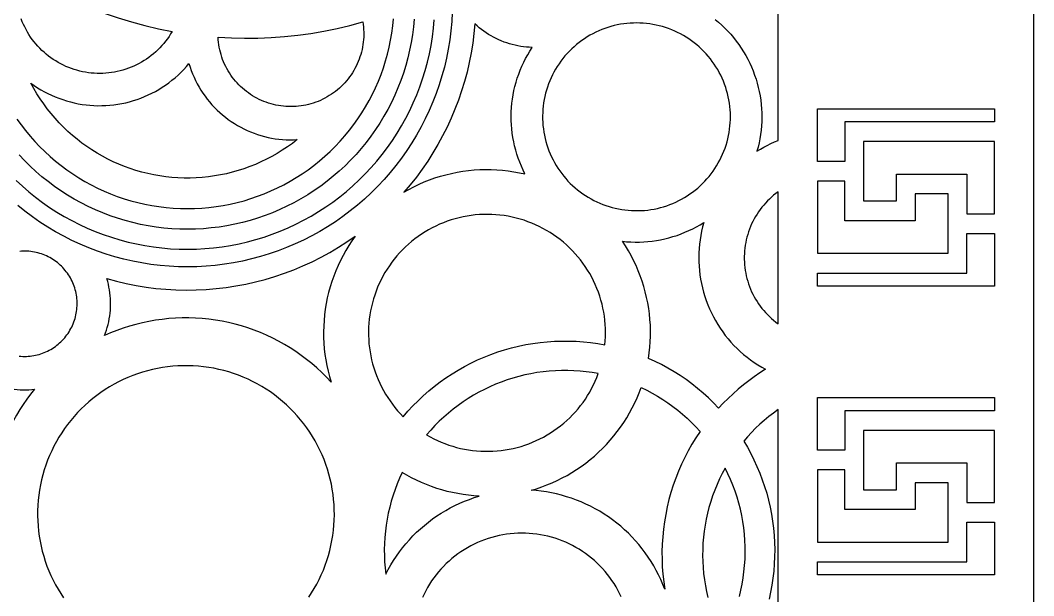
# Model space of a CAD drawing. Header units: millimetres. Extents: x 18407 to 19207, y 1 to 1601.
# Drawn here: x 18692 to 19207, y 305 to 598 of the extents above; entities that cross this region are included whole.
import ezdxf

# ---------------------------------------------------------------- set-up
doc = ezdxf.new("R2010")
doc.units = ezdxf.units.MM
doc.layers.get('0').update_dxf_attribs({"color": 1, "true_color": 0xff0000})

msp = doc.modelspace()

# ---------------------------------------------------------------- linework, layer by layer
for points in [[(18407.23, 1.46), (19207.23, 1.46), (19207.23, 1601.46), (18407.23, 1601.46)], [(19003.67, 596.26), (19002.02, 596.18), (19000.37, 596.04), (18998.72, 595.84), (18997.08, 595.59), (18995.45, 595.27), (18993.84, 594.91), (18992.23, 594.48), (18990.65, 594), (18989.08, 593.47), (18987.53, 592.88), (18986, 592.24), (18984.49, 591.55), (18983.01, 590.8), (18981.56, 590), (18980.13, 589.16), (18978.74, 588.26), (18977.37, 587.32), (18976.04, 586.33), (18974.75, 585.29), (18973.49, 584.21), (18972.27, 583.09), (18971.09, 581.92), (18969.95, 580.72), (18968.86, 579.47), (18967.81, 578.19), (18966.8, 576.88), (18965.84, 575.52), (18964.92, 574.14), (18964.06, 572.73), (18963.24, 571.28), (18962.48, 569.81), (18961.77, 568.31), (18961.11, 566.79), (18960.5, 565.25), (18959.95, 563.69), (18959.45, 562.11), (18959, 560.51), (18958.61, 558.9), (18958.28, 557.27), (18958.01, 555.64), (18957.79, 554), (18957.63, 552.35), (18957.52, 550.69), (18957.48, 549.03), (18957.49, 547.38), (18957.56, 545.72), (18957.68, 544.07), (18957.87, 542.42), (18958.11, 540.78), (18958.4, 539.15), (18958.76, 537.53), (18959.17, 535.92), (18959.63, 534.33), (18960.15, 532.75), (18960.73, 531.2), (18961.36, 529.67), (18962.04, 528.15), (18962.77, 526.67), (18963.55, 525.21), (18964.39, 523.77), (18965.27, 522.37), (18966.2, 521), (18967.18, 519.66), (18968.21, 518.36), (18969.28, 517.09), (18970.39, 515.86), (18971.54, 514.67), (18972.74, 513.52), (18973.97, 512.42), (18975.24, 511.35), (18976.55, 510.33), (18977.9, 509.36), (18979.27, 508.44), (18980.68, 507.56), (18982.12, 506.73), (18983.58, 505.95), (18985.07, 505.23), (18986.58, 504.55), (18988.12, 503.93), (18989.68, 503.37), (18991.26, 502.85), (18992.85, 502.4), (18994.46, 501.99), (18996.08, 501.65), (18997.71, 501.36), (18999.35, 501.13), (19001, 500.95), (19002.66, 500.83), (19004.31, 500.77), (19005.97, 500.77), (19007.63, 500.82), (19009.28, 500.93), (19010.93, 501.1), (19012.57, 501.33), (19014.21, 501.61), (19015.83, 501.95), (19017.44, 502.35), (19019.04, 502.8), (19020.61, 503.3), (19022.17, 503.87), (19023.71, 504.48), (19025.23, 505.15), (19026.73, 505.87), (19028.19, 506.64), (19029.63, 507.46), (19031.04, 508.33), (19032.42, 509.25), (19033.77, 510.22), (19035.08, 511.23), (19036.36, 512.29), (19037.6, 513.39), (19038.8, 514.54), (19039.96, 515.72), (19041.07, 516.95), (19042.15, 518.21), (19043.18, 519.51), (19044.16, 520.84), (19045.1, 522.21), (19045.99, 523.61), (19046.83, 525.04), (19047.62, 526.5), (19048.36, 527.98), (19049.04, 529.49), (19049.68, 531.02), (19050.26, 532.58), (19050.78, 534.15), (19051.26, 535.74), (19051.67, 537.34), (19052.03, 538.96), (19052.34, 540.59), (19052.58, 542.23), (19052.77, 543.88), (19052.91, 545.53), (19052.98, 547.19), (19053, 548.84), (19052.96, 550.5), (19052.86, 552.16), (19052.71, 553.81), (19052.49, 555.45), (19052.23, 557.09), (19051.9, 558.71), (19051.52, 560.33), (19051.08, 561.93), (19050.59, 563.51), (19050.04, 565.07), (19049.44, 566.62), (19048.78, 568.14), (19048.08, 569.64), (19047.32, 571.12), (19046.51, 572.56), (19045.65, 573.98), (19044.74, 575.37), (19043.79, 576.72), (19042.78, 578.04), (19041.74, 579.33), (19040.65, 580.58), (19039.51, 581.79), (19038.34, 582.96), (19037.12, 584.08), (19035.87, 585.17), (19034.58, 586.21), (19033.25, 587.21), (19031.89, 588.16), (19030.5, 589.06), (19029.08, 589.91), (19027.63, 590.71), (19026.15, 591.46), (19024.65, 592.16), (19023.12, 592.81), (19021.57, 593.41), (19020.01, 593.95), (19018.42, 594.43), (19016.82, 594.86), (19015.21, 595.23), (19013.58, 595.55), (19011.94, 595.81), (19010.3, 596.02), (19008.64, 596.16), (19006.99, 596.25), (19005.33, 596.29)], [(19187.23, 545.97), (19111.21, 545.97), (19111.21, 525.83), (19097.23, 525.83), (19097.23, 552.63), (19187.23, 552.63)], [(19187.23, 499.22), (19187.23, 535.95), (19120.67, 535.95), (19120.67, 505.69), (19137.5, 505.69), (19137.5, 519.36), (19173.25, 519.36), (19173.25, 499.22)], [(19097.23, 515.8), (19097.23, 479.07), (19163.79, 479.07), (19163.79, 509.33), (19146.96, 509.33), (19146.96, 495.66), (19111.21, 495.66), (19111.21, 515.8)], [(19097.23, 469.05), (19173.25, 469.05), (19173.25, 489.19), (19187.23, 489.19), (19187.23, 462.39), (19097.23, 462.39)], [(19187.23, 399), (19111.21, 399), (19111.21, 378.85), (19097.23, 378.85), (19097.23, 405.65), (19187.23, 405.65)], [(19187.23, 352.24), (19187.23, 388.97), (19120.67, 388.97), (19120.67, 358.71), (19137.5, 358.71), (19137.5, 372.38), (19173.25, 372.38), (19173.25, 352.24)], [(19097.23, 368.83), (19097.23, 332.1), (19163.79, 332.1), (19163.79, 362.36), (19146.96, 362.36), (19146.96, 348.68), (19111.21, 348.68), (19111.21, 368.83)], [(19097.23, 322.07), (19173.25, 322.07), (19173.25, 342.21), (19187.23, 342.21), (19187.23, 315.41), (19097.23, 315.41)]]:
    msp.add_lwpolyline(points, close=True)
for points in [[(19077.23, 536.51), (19077.23, 628.17)], [(18690.9, 623.07), (18696.88, 619.32), (18702.97, 615.76), (18709.18, 612.41), (18715.5, 609.26), (18721.92, 606.33), (18728.43, 603.61), (18735.03, 601.11), (18741.7, 598.83), (18748.45, 596.77), (18755.27, 594.93), (18762.14, 593.33), (18769.06, 591.95)], [(18689.72, 516.15), (18692.94, 513.17), (18696.25, 510.31), (18699.67, 507.56), (18703.18, 504.93), (18706.77, 502.43), (18710.45, 500.06), (18714.22, 497.81), (18718.06, 495.7), (18721.97, 493.72), (18725.94, 491.88), (18729.98, 490.18), (18734.07, 488.62), (18738.22, 487.2), (18742.41, 485.93), (18746.65, 484.81), (18750.92, 483.83), (18755.22, 483), (18759.55, 482.33), (18763.9, 481.8), (18768.27, 481.43), (18772.65, 481.2), (18777.03, 481.14), (18781.41, 481.22), (18785.78, 481.45), (18790.15, 481.84), (18794.5, 482.38), (18798.82, 483.07), (18803.12, 483.91), (18807.39, 484.9), (18811.62, 486.04), (18815.81, 487.32), (18819.95, 488.75), (18824.04, 490.33), (18828.08, 492.04), (18832.05, 493.89), (18835.95, 495.89), (18839.78, 498.01), (18843.54, 500.27), (18847.21, 502.65), (18850.8, 505.17), (18854.3, 507.8), (18857.71, 510.56), (18861.02, 513.43), (18864.22, 516.42), (18867.32, 519.52), (18870.31, 522.72), (18873.19, 526.03), (18875.95, 529.43), (18878.59, 532.93), (18881.11, 536.51), (18883.5, 540.19), (18885.76, 543.94), (18887.89, 547.77), (18889.88, 551.67), (18891.74, 555.64), (18893.46, 559.67), (18895.03, 563.76), (18896.47, 567.9), (18897.76, 572.09), (18898.9, 576.32), (18899.89, 580.58), (18900.74, 584.88), (18901.43, 589.21), (18901.98, 593.56), (18902.37, 597.92)], [(18690.16, 547.4), (18692.28, 544.44), (18694.49, 541.55), (18696.81, 538.74), (18699.22, 536.01), (18701.72, 533.37), (18704.31, 530.81), (18706.99, 528.35), (18709.75, 525.98), (18712.6, 523.71), (18715.52, 521.54), (18718.51, 519.47), (18721.58, 517.5), (18724.71, 515.64), (18727.9, 513.89), (18731.15, 512.26), (18734.45, 510.73), (18737.81, 509.32), (18741.21, 508.03), (18744.66, 506.86), (18748.14, 505.81), (18751.66, 504.88), (18755.21, 504.07), (18758.79, 503.38), (18762.38, 502.82), (18765.99, 502.38), (18769.62, 502.07), (18773.26, 501.88), (18776.9, 501.82), (18780.53, 501.89), (18784.17, 502.08), (18787.8, 502.39), (18791.41, 502.84), (18795, 503.4), (18798.58, 504.09), (18802.13, 504.91), (18805.64, 505.84), (18809.13, 506.9), (18812.57, 508.08), (18815.97, 509.37), (18819.33, 510.79), (18822.63, 512.32), (18825.88, 513.96), (18829.07, 515.71), (18832.2, 517.57), (18835.26, 519.54), (18838.25, 521.62), (18841.17, 523.79), (18844.01, 526.07), (18846.77, 528.44), (18849.44, 530.91), (18852.03, 533.46), (18854.53, 536.11), (18856.94, 538.84), (18859.25, 541.65), (18861.46, 544.55), (18863.57, 547.51), (18865.58, 550.55), (18867.48, 553.65), (18869.27, 556.82), (18870.95, 560.05), (18872.52, 563.33), (18873.97, 566.67), (18875.31, 570.06), (18876.53, 573.49), (18877.63, 576.96), (18878.61, 580.46), (18879.46, 584), (18880.2, 587.56), (18880.81, 591.15), (18881.3, 594.76), (18881.66, 598.38)], [(18911.54, 601.64), (18911.27, 596.96), (18910.84, 592.29), (18910.25, 587.64), (18909.5, 583.02), (18908.58, 578.42), (18907.51, 573.86), (18906.28, 569.34), (18904.89, 564.86), (18903.35, 560.44), (18901.66, 556.07), (18899.81, 551.76), (18897.82, 547.52), (18895.67, 543.35), (18893.39, 539.25), (18890.96, 535.24), (18888.4, 531.32), (18885.7, 527.49), (18882.87, 523.75), (18879.92, 520.12), (18876.83, 516.59), (18873.63, 513.16), (18870.31, 509.86), (18866.88, 506.67), (18863.34, 503.6), (18859.69, 500.65), (18855.94, 497.84), (18852.1, 495.15), (18848.17, 492.6), (18844.15, 490.19), (18840.05, 487.92), (18835.87, 485.8), (18831.62, 483.82), (18827.31, 481.99), (18822.93, 480.31), (18818.5, 478.78), (18814.02, 477.41), (18809.49, 476.2), (18804.93, 475.14), (18800.32, 474.25), (18795.7, 473.51), (18791.05, 472.93), (18786.38, 472.52), (18781.7, 472.27), (18777.01, 472.18), (18772.32, 472.26), (18767.64, 472.5), (18762.97, 472.9), (18758.32, 473.46), (18753.69, 474.18), (18749.09, 475.07), (18744.52, 476.11), (18739.99, 477.31), (18735.5, 478.67), (18731.07, 480.19), (18726.69, 481.85), (18722.37, 483.67), (18718.11, 485.64), (18713.93, 487.75), (18709.82, 490.01), (18705.8, 492.41), (18701.86, 494.95), (18698.01, 497.62), (18694.25, 500.43), (18690.6, 503.36)], [(18892.19, 598.29), (18891.81, 594.28), (18891.3, 590.3), (18890.65, 586.33), (18889.87, 582.39), (18888.94, 578.48), (18887.89, 574.6), (18886.69, 570.76), (18885.37, 566.97), (18883.91, 563.22), (18882.33, 559.53), (18880.61, 555.89), (18878.77, 552.32), (18876.81, 548.81), (18874.73, 545.37), (18872.53, 542), (18870.21, 538.72), (18867.79, 535.52), (18865.25, 532.4), (18862.6, 529.37), (18859.85, 526.44), (18857, 523.6), (18854.06, 520.87), (18851.02, 518.24), (18847.89, 515.71), (18844.68, 513.3), (18841.38, 511), (18838.01, 508.82), (18834.56, 506.75), (18831.04, 504.8), (18827.46, 502.98), (18823.81, 501.29), (18820.11, 499.72), (18816.36, 498.28), (18812.56, 496.97), (18808.72, 495.8), (18804.83, 494.76), (18800.92, 493.85), (18796.97, 493.08), (18793, 492.45), (18789.01, 491.96), (18785.01, 491.6), (18780.99, 491.39), (18776.98, 491.32), (18772.96, 491.38), (18768.94, 491.58), (18764.94, 491.93), (18760.95, 492.41), (18756.98, 493.03), (18753.03, 493.79), (18749.11, 494.69), (18745.22, 495.72), (18741.38, 496.88), (18737.57, 498.18), (18733.82, 499.61), (18730.11, 501.17), (18726.46, 502.85), (18722.87, 504.67), (18719.35, 506.6), (18715.9, 508.66), (18712.52, 510.84), (18709.22, 513.13), (18706, 515.53), (18702.86, 518.05), (18699.82, 520.67), (18696.86, 523.4), (18694.01, 526.23), (18691.25, 529.15)], [(18769.06, 591.95), (18768.3, 590.67), (18767.5, 589.43), (18766.65, 588.21), (18765.76, 587.03), (18764.83, 585.87), (18763.87, 584.75), (18762.86, 583.67), (18761.82, 582.62), (18760.74, 581.6), (18759.62, 580.63), (18758.47, 579.69), (18757.3, 578.79), (18756.08, 577.94), (18754.85, 577.13), (18753.58, 576.36), (18752.29, 575.64), (18750.97, 574.96), (18749.63, 574.33), (18748.27, 573.75), (18746.89, 573.21), (18745.49, 572.72), (18744.08, 572.28), (18742.65, 571.9), (18741.2, 571.56), (18739.75, 571.27), (18738.29, 571.03), (18736.82, 570.84), (18735.35, 570.71), (18733.87, 570.62), (18732.39, 570.59), (18730.91, 570.61), (18729.43, 570.68), (18727.95, 570.8), (18726.48, 570.98), (18725.02, 571.2), (18723.56, 571.48), (18722.12, 571.8), (18720.68, 572.18), (18719.27, 572.61), (18717.86, 573.08), (18716.48, 573.61), (18715.11, 574.18), (18713.77, 574.8), (18712.44, 575.46), (18711.14, 576.17), (18709.87, 576.93), (18708.62, 577.73), (18707.41, 578.57), (18706.22, 579.46), (18705.06, 580.39), (18703.94, 581.35), (18702.85, 582.35), (18701.8, 583.4), (18700.78, 584.47), (18699.81, 585.59), (18698.87, 586.73), (18697.97, 587.91), (18697.11, 589.12), (18696.3, 590.36), (18695.53, 591.62), (18694.8, 592.91), (18694.12, 594.23), (18693.49, 595.57), (18692.9, 596.93), (18692.36, 598.3)], [(19045.3, 598.09), (19046.98, 596.68), (19048.61, 595.22), (19050.19, 593.7), (19051.72, 592.12), (19053.19, 590.5), (19054.61, 588.82), (19055.97, 587.1), (19057.26, 585.33), (19058.5, 583.52), (19059.67, 581.66), (19060.78, 579.77), (19061.82, 577.84), (19062.8, 575.88), (19063.71, 573.88), (19064.54, 571.85), (19065.31, 569.8), (19066.01, 567.72), (19066.63, 565.62), (19067.18, 563.49), (19067.66, 561.35), (19068.07, 559.2), (19068.4, 557.03), (19068.65, 554.85), (19068.83, 552.66), (19068.94, 550.47), (19068.97, 548.28), (19068.92, 546.09), (19068.8, 543.9), (19068.6, 541.71), (19068.33, 539.54), (19067.98, 537.37), (19067.56, 535.22), (19067.07, 533.08), (19066.5, 530.96)], [(18866.04, 596.78), (18866.23, 595.51), (18866.37, 594.23), (18866.47, 592.95), (18866.52, 591.67), (18866.53, 590.39), (18866.49, 589.1), (18866.41, 587.82), (18866.29, 586.54), (18866.12, 585.27), (18865.9, 584), (18865.65, 582.75), (18865.35, 581.5), (18865, 580.26), (18864.62, 579.04), (18864.19, 577.83), (18863.72, 576.63), (18863.21, 575.45), (18862.66, 574.3), (18862.07, 573.16), (18861.44, 572.04), (18860.77, 570.94), (18860.06, 569.87), (18859.32, 568.82), (18858.54, 567.8), (18857.73, 566.81), (18856.88, 565.84), (18856, 564.91), (18855.09, 564.01), (18854.15, 563.14), (18853.17, 562.3), (18852.17, 561.49), (18851.14, 560.72), (18850.09, 559.99), (18849.01, 559.3), (18847.91, 558.64), (18846.79, 558.02), (18845.64, 557.44), (18844.48, 556.9), (18843.29, 556.4), (18842.09, 555.94), (18840.88, 555.52), (18839.65, 555.15), (18838.41, 554.82), (18837.16, 554.53), (18835.9, 554.29), (18834.63, 554.09), (18833.36, 553.93), (18832.08, 553.82), (18830.8, 553.75), (18829.51, 553.72), (18828.23, 553.74), (18826.95, 553.81), (18825.67, 553.92), (18824.4, 554.07), (18823.13, 554.27), (18821.87, 554.51), (18820.61, 554.8), (18819.37, 555.13), (18818.14, 555.5), (18816.93, 555.91), (18815.73, 556.36), (18814.55, 556.86), (18813.38, 557.4), (18812.23, 557.98), (18811.11, 558.59), (18810, 559.25), (18808.92, 559.94), (18807.87, 560.67), (18806.84, 561.44), (18805.83, 562.24), (18804.86, 563.07), (18803.91, 563.94), (18803, 564.84), (18802.12, 565.78), (18801.27, 566.74), (18800.45, 567.73), (18799.67, 568.75), (18798.93, 569.79), (18798.22, 570.86), (18797.55, 571.96), (18796.91, 573.07), (18796.32, 574.21), (18795.76, 575.37), (18795.25, 576.55), (18794.78, 577.74), (18794.35, 578.95), (18793.96, 580.17), (18793.61, 581.41), (18793.31, 582.66), (18793.05, 583.91), (18792.83, 585.18), (18792.66, 586.45), (18792.53, 587.73), (18792.45, 589.01)], [(18792.45, 589.01), (18799.2, 588.65), (18805.96, 588.5), (18812.72, 588.57), (18819.48, 588.85), (18826.22, 589.34), (18832.94, 590.05), (18839.64, 590.98), (18846.31, 592.11), (18852.93, 593.46), (18859.51, 595.01), (18866.04, 596.78)], [(18923.04, 595.82), (18922.57, 590.86), (18921.94, 585.93), (18921.14, 581.02), (18920.18, 576.13), (18919.05, 571.29), (18917.76, 566.48), (18916.3, 561.73), (18914.68, 557.02), (18912.91, 552.37), (18910.98, 547.79), (18908.89, 543.27), (18906.65, 538.82), (18904.26, 534.46), (18901.73, 530.18), (18899.05, 525.98), (18896.23, 521.88), (18893.27, 517.88), (18890.18, 513.98), (18886.96, 510.19)], [(18952.18, 583.82), (18950.71, 583.88), (18949.25, 583.99), (18947.79, 584.14), (18946.34, 584.35), (18944.9, 584.6), (18943.47, 584.9), (18942.04, 585.25), (18940.63, 585.64), (18939.24, 586.09), (18937.85, 586.57), (18936.49, 587.11), (18935.15, 587.69), (18933.82, 588.31), (18932.52, 588.98), (18931.24, 589.7), (18929.98, 590.45), (18928.75, 591.25), (18927.55, 592.08), (18926.37, 592.96), (18925.23, 593.87), (18924.12, 594.83), (18923.04, 595.82)], [(18948.52, 519.46), (18947.56, 521.41), (18946.67, 523.4), (18945.84, 525.42), (18945.09, 527.47), (18944.4, 529.54), (18943.79, 531.63), (18943.25, 533.74), (18942.78, 535.87), (18942.38, 538.01), (18942.06, 540.17), (18941.81, 542.34), (18941.63, 544.51), (18941.53, 546.69), (18941.51, 548.87), (18941.56, 551.05), (18941.68, 553.22), (18941.88, 555.4), (18942.15, 557.56), (18942.5, 559.71), (18942.92, 561.85), (18943.41, 563.97), (18943.97, 566.08), (18944.61, 568.17), (18945.32, 570.23), (18946.09, 572.27), (18946.94, 574.27), (18947.86, 576.25), (18948.84, 578.2), (18949.89, 580.11), (18951, 581.99), (18952.18, 583.82)], [(18697.31, 565.64), (18698.96, 564.46), (18700.66, 563.35), (18702.39, 562.29), (18704.16, 561.29), (18705.96, 560.36), (18707.79, 559.49), (18709.65, 558.68), (18711.54, 557.93), (18713.45, 557.25), (18715.38, 556.64), (18717.34, 556.09), (18719.31, 555.62), (18721.29, 555.21), (18723.29, 554.87), (18725.31, 554.59), (18727.32, 554.39), (18729.35, 554.26), (18731.38, 554.19), (18733.4, 554.2), (18735.43, 554.28), (18737.46, 554.42), (18739.47, 554.64), (18741.48, 554.92), (18743.48, 555.28), (18745.46, 555.7), (18747.43, 556.19), (18749.38, 556.75), (18751.31, 557.38), (18753.22, 558.07), (18755.1, 558.82), (18756.96, 559.65), (18758.78, 560.53), (18760.58, 561.48), (18762.34, 562.49), (18764.06, 563.55), (18765.75, 564.68), (18767.4, 565.86), (18769, 567.11), (18770.56, 568.4), (18772.08, 569.75), (18773.55, 571.15), (18774.97, 572.6), (18776.34, 574.09), (18777.66, 575.64)], [(18777.66, 575.64), (18778.21, 573.86), (18778.82, 572.1), (18779.5, 570.36), (18780.23, 568.65), (18781.03, 566.97), (18781.88, 565.31), (18782.78, 563.68), (18783.75, 562.09), (18784.76, 560.53), (18785.84, 559), (18786.96, 557.52), (18788.13, 556.07), (18789.35, 554.66), (18790.62, 553.3), (18791.94, 551.98), (18793.3, 550.71), (18794.71, 549.49), (18796.15, 548.31), (18797.64, 547.19), (18799.16, 546.11), (18800.72, 545.09), (18802.31, 544.13), (18803.94, 543.22), (18805.6, 542.37), (18807.28, 541.57), (18808.99, 540.84), (18810.73, 540.16), (18812.49, 539.54), (18814.27, 538.99), (18816.06, 538.49), (18817.87, 538.06), (18819.7, 537.69), (18821.54, 537.39), (18823.39, 537.15), (18825.24, 536.97), (18827.1, 536.86), (18828.96, 536.81), (18830.82, 536.82), (18832.69, 536.9)], [(18832.69, 536.9), (18830.23, 535.01), (18827.71, 533.21), (18825.12, 531.49), (18822.48, 529.87), (18819.79, 528.33), (18817.04, 526.9), (18814.25, 525.55), (18811.41, 524.31), (18808.53, 523.16), (18805.61, 522.11), (18802.66, 521.17), (18799.68, 520.33), (18796.67, 519.59), (18793.63, 518.96), (18790.58, 518.43), (18787.51, 518.01), (18784.42, 517.69), (18781.33, 517.48), (18778.23, 517.38), (18775.13, 517.38), (18772.03, 517.5), (18768.94, 517.72), (18765.86, 518.04), (18762.79, 518.47), (18759.73, 519.01), (18756.7, 519.66), (18753.69, 520.4), (18750.71, 521.26), (18747.76, 522.21), (18744.85, 523.27), (18741.97, 524.42), (18739.14, 525.68), (18736.35, 527.03), (18733.61, 528.48), (18730.92, 530.02), (18728.28, 531.65), (18725.71, 533.38), (18723.19, 535.19), (18720.74, 537.08), (18718.35, 539.07), (18716.04, 541.13), (18713.8, 543.27), (18711.63, 545.49), (18709.54, 547.78), (18707.54, 550.14), (18705.61, 552.57), (18703.77, 555.07), (18702.02, 557.62), (18700.36, 560.24), (18698.79, 562.91), (18697.31, 565.64)], [(19066.5, 530.96), (19068.21, 532.03), (19069.96, 533.03), (19071.73, 533.99), (19073.54, 534.89), (19075.37, 535.73), (19077.23, 536.51)], [(18886.96, 510.19), (18889.48, 511.62), (18892.06, 512.96), (18894.67, 514.21), (18897.33, 515.37), (18900.03, 516.44), (18902.76, 517.41), (18905.53, 518.28), (18908.32, 519.06), (18911.14, 519.74), (18913.98, 520.32), (18916.84, 520.8), (18919.72, 521.18), (18922.6, 521.47), (18925.5, 521.65), (18928.4, 521.72), (18931.3, 521.7), (18934.19, 521.58), (18937.09, 521.36), (18939.97, 521.03), (18942.84, 520.61), (18945.69, 520.08), (18948.52, 519.46)], [(19077.23, 510.32), (19076.09, 509.47), (19074.98, 508.58), (19073.89, 507.66), (19072.85, 506.69), (19071.83, 505.69), (19070.85, 504.66), (19069.91, 503.59), (19069, 502.5), (19068.13, 501.37), (19067.31, 500.21), (19066.52, 499.02), (19065.77, 497.81), (19065.07, 496.57), (19064.41, 495.31), (19063.79, 494.03), (19063.22, 492.73), (19062.69, 491.4), (19062.21, 490.06), (19061.77, 488.71), (19061.38, 487.34), (19061.04, 485.96), (19060.75, 484.56), (19060.51, 483.16), (19060.31, 481.75), (19060.16, 480.33), (19060.07, 478.91), (19060.02, 477.49), (19060.02, 476.07), (19060.07, 474.64), (19060.16, 473.22), (19060.31, 471.81), (19060.51, 470.4), (19060.75, 468.99), (19061.04, 467.6), (19061.38, 466.22), (19061.77, 464.85), (19062.21, 463.49), (19062.69, 462.15), (19063.22, 460.83), (19063.79, 459.52), (19064.41, 458.24), (19065.07, 456.98), (19065.77, 455.74), (19066.52, 454.53), (19067.31, 453.34), (19068.13, 452.19), (19069, 451.06), (19069.91, 449.96), (19070.85, 448.89), (19071.83, 447.86), (19072.85, 446.86), (19073.89, 445.9), (19074.98, 444.97), (19076.09, 444.08), (19077.23, 443.23)], [(19077.23, 443.23), (19077.23, 510.32)], [(18989.19, 432.47), (18989.36, 434.56), (18989.47, 436.65), (18989.5, 438.75), (18989.46, 440.84), (18989.34, 442.93), (18989.16, 445.01), (18988.9, 447.09), (18988.56, 449.16), (18988.16, 451.21), (18987.69, 453.25), (18987.14, 455.27), (18986.53, 457.28), (18985.84, 459.26), (18985.09, 461.21), (18984.27, 463.14), (18983.39, 465.03), (18982.44, 466.9), (18981.42, 468.73), (18980.34, 470.52), (18979.2, 472.28), (18978, 473.99), (18976.74, 475.67), (18975.43, 477.3), (18974.05, 478.88), (18972.63, 480.41), (18971.15, 481.89), (18969.62, 483.32), (18968.04, 484.7), (18966.42, 486.02), (18964.75, 487.28), (18963.03, 488.49), (18961.28, 489.63), (18959.49, 490.71), (18957.66, 491.73), (18955.8, 492.69), (18953.9, 493.58), (18951.98, 494.4), (18950.02, 495.16), (18948.05, 495.85), (18946.05, 496.47), (18944.03, 497.02), (18941.99, 497.49), (18939.94, 497.9), (18937.87, 498.24), (18935.79, 498.5), (18933.71, 498.7), (18931.62, 498.81), (18929.52, 498.86), (18927.43, 498.84), (18925.34, 498.74), (18923.25, 498.57), (18921.17, 498.32), (18919.1, 498.01), (18917.05, 497.62), (18915, 497.16), (18912.98, 496.63), (18910.97, 496.03), (18908.99, 495.37), (18907.03, 494.63), (18905.09, 493.82), (18903.19, 492.95), (18901.32, 492.02), (18899.48, 491.02), (18897.68, 489.95), (18895.91, 488.82), (18894.19, 487.64), (18892.5, 486.39), (18890.87, 485.09), (18889.27, 483.73), (18887.73, 482.31), (18886.24, 480.85), (18884.79, 479.33), (18883.41, 477.76), (18882.07, 476.15), (18880.8, 474.49), (18879.58, 472.78), (18878.42, 471.04), (18877.33, 469.25), (18876.29, 467.43), (18875.32, 465.58), (18874.42, 463.69), (18873.58, 461.77), (18872.81, 459.83), (18872.1, 457.85), (18871.47, 455.86), (18870.9, 453.84), (18870.41, 451.81), (18869.98, 449.76), (18869.63, 447.69), (18869.35, 445.62), (18869.14, 443.54), (18869.01, 441.45), (18868.94, 439.35), (18868.95, 437.26), (18869.04, 435.17), (18869.19, 433.08), (18869.42, 431), (18869.72, 428.93), (18870.09, 426.87), (18870.53, 424.82), (18871.05, 422.79), (18871.63, 420.78), (18872.28, 418.79), (18873, 416.83), (18873.79, 414.89), (18874.65, 412.98), (18875.57, 411.1), (18876.56, 409.25), (18877.61, 407.44), (18878.72, 405.66), (18879.9, 403.93), (18881.13, 402.24), (18882.42, 400.59), (18883.77, 398.99), (18885.17, 397.43), (18886.62, 395.93)], [(18998.07, 485.2), (19000.22, 484.99), (19002.39, 484.86), (19004.55, 484.8), (19006.72, 484.81), (19008.88, 484.9), (19011.04, 485.06), (19013.19, 485.29), (19015.34, 485.6), (19017.47, 485.98), (19019.59, 486.43), (19021.69, 486.95), (19023.77, 487.55), (19025.83, 488.21), (19027.87, 488.95), (19029.88, 489.75), (19031.86, 490.62), (19033.81, 491.56), (19035.73, 492.56), (19037.61, 493.63), (19039.46, 494.76)], [(19039.46, 494.76), (19038.87, 492.6), (19038.36, 490.41), (19037.92, 488.2), (19037.56, 485.98), (19037.28, 483.75), (19037.07, 481.52), (19036.95, 479.27), (19036.9, 477.03), (19036.93, 474.78), (19037.04, 472.53), (19037.23, 470.29), (19037.49, 468.06), (19037.83, 465.84), (19038.25, 463.63), (19038.75, 461.44), (19039.32, 459.27), (19039.97, 457.12), (19040.7, 454.99), (19041.49, 452.89), (19042.36, 450.81), (19043.31, 448.77), (19044.32, 446.77), (19045.4, 444.8), (19046.55, 442.87), (19047.77, 440.98), (19049.05, 439.13), (19050.39, 437.33), (19051.8, 435.58), (19053.27, 433.88), (19054.8, 432.23), (19056.38, 430.63), (19058.02, 429.09), (19059.71, 427.61), (19061.45, 426.19), (19063.24, 424.83), (19065.07, 423.53), (19066.95, 422.3), (19068.88, 421.14), (19070.84, 420.04)], [(18735.9, 466.19), (18740.82, 464.86), (18745.78, 463.69), (18750.78, 462.7), (18755.82, 461.88), (18760.88, 461.24), (18765.95, 460.77), (18771.04, 460.48), (18776.14, 460.37), (18781.24, 460.43), (18786.33, 460.68), (18791.42, 461.09), (18796.48, 461.69), (18801.52, 462.46), (18806.53, 463.41), (18811.51, 464.53), (18816.44, 465.82), (18821.32, 467.28), (18826.15, 468.91), (18830.93, 470.71), (18835.63, 472.67), (18840.27, 474.8), (18844.82, 477.09), (18849.3, 479.53), (18853.69, 482.12), (18857.98, 484.87), (18862.18, 487.77)], [(18862.18, 487.77), (18860.51, 485.41), (18858.93, 482.99), (18857.43, 480.52), (18856.01, 478), (18854.68, 475.43), (18853.45, 472.82), (18852.31, 470.17), (18851.25, 467.47), (18850.3, 464.75), (18849.44, 461.99), (18848.67, 459.2), (18848, 456.39), (18847.43, 453.55), (18846.96, 450.7), (18846.59, 447.84), (18846.32, 444.96), (18846.15, 442.07), (18846.08, 439.18), (18846.1, 436.29), (18846.23, 433.41), (18846.46, 430.52), (18846.79, 427.65), (18847.22, 424.79), (18847.75, 421.95), (18848.38, 419.13), (18849.11, 416.33), (18849.93, 413.56)], [(19011.34, 425.58), (19011.74, 428.4), (19012.04, 431.23), (19012.24, 434.06), (19012.35, 436.9), (19012.36, 439.74), (19012.27, 442.59), (19012.08, 445.42), (19011.8, 448.25), (19011.42, 451.07), (19010.95, 453.87), (19010.38, 456.65), (19009.71, 459.42), (19008.95, 462.16), (19008.1, 464.87), (19007.16, 467.55), (19006.12, 470.2), (19005, 472.81), (19003.78, 475.38), (19002.48, 477.9), (19001.09, 480.39), (18999.62, 482.82), (18998.07, 485.2)], [(18691.28, 426.76), (18692.21, 426.68), (18693.13, 426.63), (18694.06, 426.62), (18694.99, 426.64), (18695.92, 426.69), (18696.85, 426.77), (18697.77, 426.88), (18698.69, 427.03), (18699.6, 427.21), (18700.5, 427.42), (18701.4, 427.66), (18702.29, 427.93), (18703.17, 428.24), (18704.04, 428.57), (18704.89, 428.93), (18705.74, 429.33), (18706.56, 429.75), (18707.38, 430.2), (18708.17, 430.68), (18708.95, 431.18), (18709.72, 431.71), (18710.46, 432.27), (18711.18, 432.86), (18711.89, 433.46), (18712.57, 434.1), (18713.22, 434.75), (18713.86, 435.43), (18714.47, 436.13), (18715.06, 436.85), (18715.62, 437.59), (18716.16, 438.35), (18716.66, 439.13), (18717.15, 439.93), (18717.6, 440.74), (18718.02, 441.56), (18718.42, 442.4), (18718.79, 443.26), (18719.12, 444.12), (18719.43, 445), (18719.71, 445.89), (18719.95, 446.79), (18720.17, 447.69), (18720.35, 448.6), (18720.5, 449.52), (18720.62, 450.44), (18720.7, 451.37), (18720.76, 452.29), (18720.78, 453.22), (18720.77, 454.15), (18720.73, 455.08), (18720.65, 456.01), (18720.55, 456.93), (18720.41, 457.85), (18720.24, 458.76), (18720.04, 459.67), (18719.8, 460.57), (18719.54, 461.46), (18719.24, 462.34), (18718.92, 463.21), (18718.56, 464.07), (18718.18, 464.92), (18717.76, 465.75), (18717.32, 466.57), (18716.85, 467.37), (18716.35, 468.15), (18715.82, 468.92), (18715.27, 469.67), (18714.69, 470.4), (18714.09, 471.1), (18713.46, 471.79), (18712.81, 472.46), (18712.14, 473.1), (18711.45, 473.71), (18710.73, 474.31), (18709.99, 474.88), (18709.24, 475.42), (18708.47, 475.93), (18707.67, 476.42), (18706.87, 476.88), (18706.04, 477.31), (18705.21, 477.72), (18704.36, 478.09), (18703.49, 478.44), (18702.62, 478.75), (18701.73, 479.03), (18700.84, 479.29), (18699.94, 479.51), (18699.03, 479.7), (18698.11, 479.86), (18697.19, 479.98), (18696.26, 480.08), (18695.34, 480.14), (18694.41, 480.17), (18693.48, 480.17), (18692.55, 480.13), (18691.62, 480.07)], [(18734.7, 437.2), (18735.23, 438.58), (18735.7, 439.98), (18736.13, 441.39), (18736.52, 442.82), (18736.85, 444.26), (18737.13, 445.72), (18737.37, 447.18), (18737.55, 448.64), (18737.69, 450.12), (18737.77, 451.59), (18737.81, 453.07), (18737.8, 454.55), (18737.73, 456.03), (18737.62, 457.5), (18737.45, 458.97), (18737.24, 460.44), (18736.98, 461.89), (18736.67, 463.34), (18736.31, 464.77), (18735.9, 466.19)], [(18849.93, 413.56), (18847.6, 416.04), (18845.18, 418.43), (18842.69, 420.74), (18840.12, 422.97), (18837.48, 425.1), (18834.76, 427.15), (18831.98, 429.1), (18829.13, 430.95), (18826.22, 432.71), (18823.25, 434.37), (18820.22, 435.92), (18817.15, 437.37), (18814.03, 438.72), (18810.86, 439.96), (18807.65, 441.08), (18804.41, 442.1), (18801.14, 443.01), (18797.83, 443.81), (18794.5, 444.49), (18791.15, 445.06), (18787.78, 445.52), (18784.4, 445.85), (18781.01, 446.08), (18777.61, 446.19), (18774.21, 446.18), (18770.81, 446.06), (18767.42, 445.82), (18764.04, 445.46), (18760.67, 445), (18757.32, 444.41), (18754, 443.71), (18750.69, 442.9), (18747.42, 441.98), (18744.18, 440.95), (18740.98, 439.81), (18737.82, 438.55), (18734.7, 437.2)], [(18886.62, 395.93), (18889.03, 398.72), (18891.53, 401.43), (18894.12, 404.05), (18896.8, 406.58), (18899.57, 409.02), (18902.41, 411.35), (18905.34, 413.59), (18908.35, 415.73), (18911.42, 417.76), (18914.56, 419.69), (18917.77, 421.5), (18921.04, 423.2), (18924.36, 424.79), (18927.74, 426.27), (18931.17, 427.62), (18934.64, 428.86), (18938.15, 429.98), (18941.7, 430.97), (18945.28, 431.84), (18948.89, 432.59), (18952.52, 433.21), (18956.18, 433.71), (18959.84, 434.08), (18963.52, 434.32), (18967.2, 434.44), (18970.89, 434.43), (18974.57, 434.29), (18978.25, 434.03), (18981.91, 433.64), (18985.56, 433.12), (18989.19, 432.47)], [(19047.01, 400.32), (19044.46, 402.96), (19041.83, 405.52), (19039.12, 407.98), (19036.32, 410.35), (19033.44, 412.62), (19030.48, 414.79), (19027.45, 416.86), (19024.35, 418.83), (19021.19, 420.68), (19017.96, 422.43), (19014.68, 424.06), (19011.34, 425.58)], [(18838.57, 304.05), (18840, 306.25), (18841.36, 308.49), (18842.64, 310.77), (18843.84, 313.1), (18844.95, 315.47), (18845.98, 317.88), (18846.93, 320.32), (18847.8, 322.8), (18848.57, 325.3), (18849.26, 327.83), (18849.86, 330.38), (18850.38, 332.95), (18850.8, 335.53), (18851.13, 338.13), (18851.38, 340.74), (18851.53, 343.35), (18851.59, 345.97), (18851.56, 348.59), (18851.44, 351.21), (18851.23, 353.82), (18850.93, 356.42), (18850.53, 359.01), (18850.05, 361.59), (18849.48, 364.14), (18848.82, 366.68), (18848.08, 369.19), (18847.24, 371.67), (18846.32, 374.13), (18845.32, 376.55), (18844.23, 378.93), (18843.06, 381.27), (18841.81, 383.58), (18840.49, 385.83), (18839.08, 388.04), (18837.6, 390.2), (18836.04, 392.31), (18834.41, 394.36), (18832.71, 396.36), (18830.95, 398.29), (18829.11, 400.16), (18827.22, 401.97), (18825.26, 403.71), (18823.24, 405.38), (18821.17, 406.98), (18819.04, 408.51), (18816.86, 409.96), (18814.63, 411.33), (18812.35, 412.63), (18810.03, 413.85), (18807.67, 414.99), (18805.27, 416.04), (18802.84, 417.01), (18800.37, 417.89), (18797.88, 418.69), (18795.36, 419.4), (18792.81, 420.03), (18790.25, 420.56), (18787.67, 421.01), (18785.07, 421.36), (18782.47, 421.63), (18779.85, 421.8), (18777.23, 421.89), (18774.61, 421.88), (18772, 421.78), (18769.38, 421.59), (18766.78, 421.31), (18764.18, 420.95), (18761.61, 420.49), (18759.04, 419.94), (18756.5, 419.3), (18753.99, 418.58), (18751.49, 417.76), (18749.03, 416.87), (18746.61, 415.88), (18744.21, 414.82), (18741.86, 413.67), (18739.54, 412.44), (18737.28, 411.13), (18735.05, 409.74), (18732.88, 408.28), (18730.76, 406.74), (18728.69, 405.13), (18726.69, 403.45), (18724.74, 401.7), (18722.85, 399.88), (18721.03, 398), (18719.27, 396.06), (18717.58, 394.05), (18715.96, 391.99), (18714.42, 389.88), (18712.95, 387.71), (18711.55, 385.49), (18710.24, 383.23), (18709, 380.92), (18707.84, 378.57), (18706.77, 376.18), (18705.78, 373.76), (18704.87, 371.3), (18704.05, 368.81), (18703.32, 366.29), (18702.67, 363.76), (18702.11, 361.2), (18701.64, 358.62), (18701.27, 356.03), (18700.98, 353.42), (18700.78, 350.81), (18700.67, 348.19), (18700.66, 345.57), (18700.73, 342.95), (18700.9, 340.34), (18701.16, 337.73), (18701.5, 335.14), (18701.94, 332.55), (18702.47, 329.99), (18703.08, 327.44), (18703.78, 324.92), (18704.57, 322.42), (18705.45, 319.95), (18706.41, 317.51), (18707.46, 315.11), (18708.59, 312.75), (18709.8, 310.42), (18711.08, 308.14), (18712.45, 305.91), (18713.9, 303.72)], [(18985.81, 417.83), (18982.72, 418.36), (18979.62, 418.78), (18976.5, 419.1), (18973.37, 419.31), (18970.24, 419.42), (18967.11, 419.41), (18963.98, 419.31), (18960.85, 419.09), (18957.73, 418.77), (18954.63, 418.34), (18951.54, 417.8), (18948.47, 417.16), (18945.43, 416.42), (18942.41, 415.57), (18939.42, 414.62), (18936.47, 413.57), (18933.55, 412.41), (18930.68, 411.16), (18927.85, 409.82), (18925.07, 408.37), (18922.34, 406.83), (18919.66, 405.2), (18917.04, 403.48), (18914.49, 401.67), (18911.99, 399.77), (18909.56, 397.79), (18907.2, 395.73), (18904.91, 393.59), (18902.7, 391.37), (18900.56, 389.08), (18898.5, 386.72)], [(18898.5, 386.72), (18900.3, 385.69), (18902.14, 384.73), (18904.01, 383.83), (18905.91, 382.99), (18907.83, 382.23), (18909.78, 381.52), (18911.75, 380.89), (18913.75, 380.32), (18915.76, 379.82), (18917.79, 379.4), (18919.83, 379.04), (18921.88, 378.75), (18923.95, 378.53), (18926.01, 378.39), (18928.09, 378.31), (18930.16, 378.31), (18932.23, 378.38), (18934.3, 378.52), (18936.36, 378.73), (18938.41, 379.01), (18940.46, 379.36), (18942.49, 379.78), (18944.5, 380.27), (18946.5, 380.83), (18948.47, 381.46), (18950.43, 382.16), (18952.35, 382.92), (18954.25, 383.75), (18956.12, 384.64), (18957.96, 385.6), (18959.77, 386.62), (18961.54, 387.7), (18963.27, 388.84), (18964.96, 390.04), (18966.61, 391.3), (18968.21, 392.61), (18969.77, 393.98), (18971.28, 395.4), (18972.74, 396.87), (18974.15, 398.39), (18975.5, 399.96), (18976.8, 401.57), (18978.05, 403.23), (18979.23, 404.93), (18980.36, 406.67), (18981.43, 408.45), (18982.43, 410.26), (18983.37, 412.11), (18984.25, 413.99), (18985.07, 415.89), (18985.81, 417.83)], [(19070.84, 420.04), (19067.93, 418.19), (19065.08, 416.25), (19062.29, 414.22), (19059.56, 412.1), (19056.91, 409.91), (19054.32, 407.62), (19051.81, 405.26), (19049.37, 402.83), (19047.01, 400.32)], [(18675.98, 413.47), (18677.34, 412.88), (18678.72, 412.34), (18680.12, 411.85), (18681.53, 411.4), (18682.96, 411), (18684.4, 410.65), (18685.85, 410.35), (18687.31, 410.1), (18688.78, 409.9), (18690.26, 409.75), (18691.74, 409.65), (18693.22, 409.6), (18694.7, 409.6), (18696.18, 409.64), (18697.66, 409.74), (18699.14, 409.89)], [(18699.14, 409.89), (18697.14, 407.39), (18695.22, 404.82), (18693.39, 402.19), (18691.64, 399.51), (18689.98, 396.77), (18688.41, 393.98), (18686.93, 391.14)], [(18951.59, 358.5), (18954.31, 359.31), (18957.01, 360.22), (18959.67, 361.21), (18962.3, 362.3), (18964.89, 363.48), (18967.44, 364.74), (18969.94, 366.09), (18972.4, 367.53), (18974.8, 369.04), (18977.15, 370.64), (18979.45, 372.32), (18981.68, 374.08), (18983.86, 375.91), (18985.97, 377.82), (18988.02, 379.79), (18989.99, 381.84), (18991.9, 383.95), (18993.73, 386.13), (18995.48, 388.36), (18997.16, 390.66), (18998.76, 393.01), (19000.28, 395.41), (19001.72, 397.87), (19003.07, 400.37), (19004.33, 402.92), (19005.5, 405.51), (19006.59, 408.14), (19007.59, 410.8)], [(19007.59, 410.8), (19010.41, 409.42), (19013.18, 407.95), (19015.9, 406.38), (19018.57, 404.72), (19021.18, 402.97), (19023.72, 401.13), (19026.2, 399.21), (19028.62, 397.2), (19030.96, 395.11), (19033.24, 392.94), (19035.43, 390.7), (19037.55, 388.38)], [(19077.23, 399.52), (19074.82, 397.78), (19072.48, 395.96), (19070.19, 394.06), (19067.97, 392.09), (19065.81, 390.05), (19063.72, 387.93), (19061.71, 385.75), (19059.77, 383.5)], [(19077.23, 252.2), (19077.23, 399.52)], [(19037.55, 388.38), (19035.44, 385.19), (19033.44, 381.92), (19031.55, 378.59), (19029.79, 375.19), (19028.14, 371.73), (19026.61, 368.22), (19025.2, 364.66), (19023.92, 361.05), (19022.77, 357.4), (19021.74, 353.72), (19020.84, 349.99), (19020.07, 346.24), (19019.42, 342.47), (19018.91, 338.67), (19018.54, 334.86), (19018.29, 331.04), (19018.18, 327.22), (19018.2, 323.39), (19018.35, 319.56), (19018.63, 315.74), (19019.05, 311.94), (19019.6, 308.15)], [(19059.77, 383.5), (19061.61, 380.37), (19063.35, 377.18), (19064.98, 373.94), (19066.5, 370.63), (19067.91, 367.28), (19069.2, 363.89), (19070.37, 360.45), (19071.43, 356.97), (19072.37, 353.46), (19073.18, 349.92), (19073.88, 346.35), (19074.46, 342.76), (19074.91, 339.16), (19075.24, 335.54), (19075.44, 331.91), (19075.53, 328.28), (19075.49, 324.64), (19075.32, 321.01), (19075.03, 317.39), (19074.62, 313.78), (19074.09, 310.19), (19073.43, 306.61), (19072.66, 303.06)], [(18886.08, 367.51), (18884.77, 364.67), (18883.56, 361.8), (18882.45, 358.88), (18881.44, 355.93), (18880.53, 352.94), (18879.72, 349.93), (18879.01, 346.89), (18878.41, 343.83), (18877.91, 340.75), (18877.52, 337.65), (18877.24, 334.54), (18877.05, 331.43), (18876.98, 328.31), (18877.01, 325.19), (18877.15, 322.07), (18877.39, 318.96), (18877.74, 315.86)], [(18925.27, 355.53), (18922.52, 355.71), (18919.77, 355.98), (18917.03, 356.33), (18914.31, 356.78), (18911.6, 357.32), (18908.92, 357.95), (18906.25, 358.67), (18903.61, 359.48), (18901, 360.37), (18898.42, 361.35), (18895.87, 362.42), (18893.36, 363.57), (18890.89, 364.8), (18888.46, 366.11), (18886.08, 367.51)], [(19050.29, 369.75), (19048.82, 367.02), (19047.46, 364.25), (19046.18, 361.43), (19045.01, 358.57), (19043.93, 355.67), (19042.96, 352.74), (19042.08, 349.77), (19041.31, 346.78), (19040.64, 343.76), (19040.08, 340.72), (19039.62, 337.66), (19039.27, 334.59), (19039.02, 331.51), (19038.88, 328.42), (19038.84, 325.33), (19038.92, 322.24), (19039.09, 319.15), (19039.38, 316.07), (19039.77, 313), (19040.26, 309.95), (19040.86, 306.92), (19041.57, 303.91)], [(19057.54, 304.51), (19058.29, 307.61), (19058.93, 310.74), (19059.47, 313.9), (19059.89, 317.06), (19060.21, 320.24), (19060.41, 323.43), (19060.5, 326.63), (19060.48, 329.83), (19060.35, 333.02), (19060.11, 336.21), (19059.76, 339.38), (19059.29, 342.55), (19058.72, 345.69), (19058.04, 348.82), (19057.25, 351.91), (19056.35, 354.98), (19055.34, 358.01), (19054.23, 361.01), (19053.02, 363.97), (19051.7, 366.88), (19050.29, 369.75)], [(19019.6, 308.15), (19018.64, 310.6), (19017.6, 313.02), (19016.48, 315.4), (19015.27, 317.74), (19013.99, 320.04), (19012.63, 322.3), (19011.2, 324.5), (19009.69, 326.66), (19008.11, 328.77), (19006.45, 330.82), (19004.73, 332.81), (19002.94, 334.74), (19001.09, 336.61), (18999.18, 338.42), (18997.2, 340.16), (18995.17, 341.83), (18993.08, 343.43), (18990.94, 344.96), (18988.74, 346.42), (18986.5, 347.8), (18984.21, 349.11), (18981.88, 350.33), (18979.51, 351.48), (18977.11, 352.54), (18974.66, 353.53), (18972.19, 354.43), (18969.68, 355.24), (18967.15, 355.97), (18964.6, 356.61), (18962.03, 357.17), (18959.43, 357.63), (18956.83, 358.01), (18954.21, 358.3), (18951.59, 358.5)], [(18877.74, 315.86), (18878.97, 318.21), (18880.28, 320.52), (18881.66, 322.78), (18883.13, 325), (18884.66, 327.16), (18886.28, 329.27), (18887.96, 331.32), (18889.71, 333.31), (18891.53, 335.25), (18893.41, 337.11), (18895.36, 338.92), (18897.37, 340.65), (18899.44, 342.32), (18901.56, 343.91), (18903.73, 345.43), (18905.96, 346.87), (18908.24, 348.24), (18910.55, 349.53), (18912.92, 350.74), (18915.32, 351.87), (18917.76, 352.91), (18920.23, 353.87), (18922.74, 354.74), (18925.27, 355.53)], [(18997.48, 304.25), (18996.65, 305.99), (18995.76, 307.7), (18994.81, 309.38), (18993.8, 311.02), (18992.74, 312.63), (18991.62, 314.19), (18990.44, 315.72), (18989.22, 317.21), (18987.94, 318.65), (18986.62, 320.05), (18985.25, 321.4), (18983.83, 322.71), (18982.37, 323.96), (18980.86, 325.16), (18979.31, 326.31), (18977.73, 327.41), (18976.11, 328.45), (18974.45, 329.43), (18972.76, 330.35), (18971.04, 331.22), (18969.28, 332.02), (18967.51, 332.76), (18965.71, 333.44), (18963.88, 334.06), (18962.04, 334.62), (18960.17, 335.11), (18958.29, 335.53), (18956.4, 335.89), (18954.5, 336.18), (18952.58, 336.41), (18950.66, 336.57), (18948.74, 336.67), (18946.81, 336.69), (18944.89, 336.65), (18942.96, 336.55), (18941.04, 336.37), (18939.13, 336.13), (18937.23, 335.83), (18935.34, 335.46), (18933.46, 335.02), (18931.6, 334.52), (18929.76, 333.95), (18927.94, 333.32), (18926.14, 332.63), (18924.37, 331.87), (18922.63, 331.06), (18920.91, 330.18), (18919.22, 329.25), (18917.57, 328.25), (18915.96, 327.2), (18914.38, 326.1), (18912.84, 324.94), (18911.34, 323.73), (18909.89, 322.47), (18908.48, 321.15), (18907.11, 319.79), (18905.8, 318.39), (18904.53, 316.93), (18903.32, 315.44), (18902.16, 313.9), (18901.05, 312.33), (18899.99, 310.71), (18899, 309.06), (18898.06, 307.38), (18897.18, 305.67), (18896.36, 303.92)]]:
    msp.add_lwpolyline(points)

doc.saveas('drawing.dxf')
